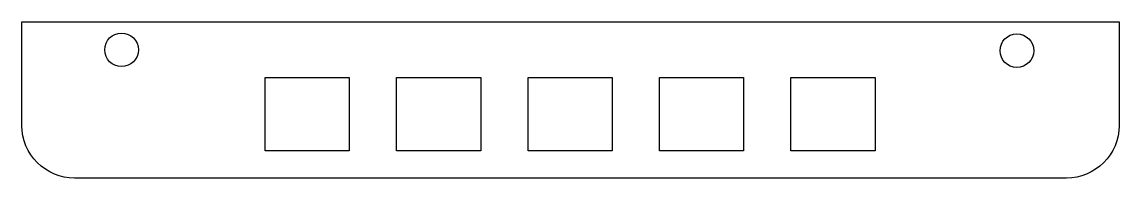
# Model space of a CAD drawing. Header units: millimetres. Extents: x 40 to 145, y 33 to 48.
import ezdxf

# ---------------------------------------------------------------- set-up
doc = ezdxf.new("R2010")
doc.units = ezdxf.units.MM
doc.layers.get('0').update_dxf_attribs({"linetype": 'CONTINUOUS'})

msp = doc.modelspace()

# ---------------------------------------------------------------- linework, layer by layer
msp.add_lwpolyline([(40.47, 48.39), (144.8, 48.39), (144.8, 38.48, -0.414214), (139.8, 33.48), (45.47, 33.48, -0.414214), (40.47, 38.48)], format="xyb", close=True)
for points in [[(71.6, 36.08), (63.6, 36.08), (63.6, 43.08), (71.6, 43.08)], [(84.1, 36.08), (76.1, 36.08), (76.1, 43.08), (84.1, 43.08)], [(96.6, 36.08), (88.6, 36.08), (88.6, 43.08), (96.6, 43.08)], [(109.1, 36.08), (101.1, 36.08), (101.1, 43.08), (109.1, 43.08)], [(121.6, 36.08), (113.6, 36.08), (113.6, 43.08), (121.6, 43.08)]]:
    msp.add_lwpolyline(points, close=True)
for centre in [(49.94, 45.72), (135.08, 45.64)]:
    msp.add_circle(centre, 1.6)

doc.saveas('drawing.dxf')
